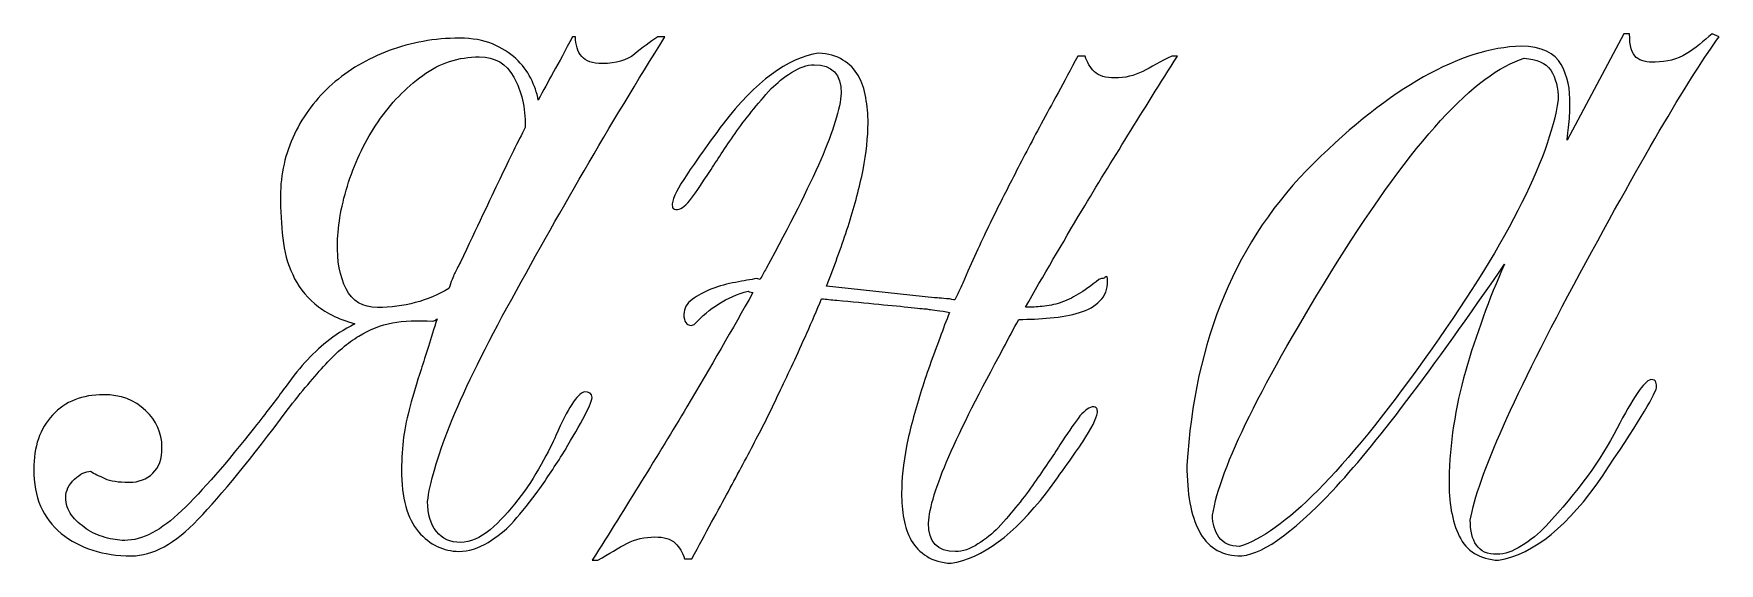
# Model space of a CAD drawing. Header units: centimetres. Extents: x -8.6 to 47.3, y -14.5 to 11.
# Drawn here: x 8.061 to 9.41, y 0.824 to 1.247 of the extents above; entities that cross this region are included whole.
import ezdxf

# ---------------------------------------------------------------- set-up
doc = ezdxf.new("R2010")
doc.units = ezdxf.units.CM
doc.header["$MEASUREMENT"] = 0
doc.layers.add('layer 1', color=7, linetype='Continuous')

msp = doc.modelspace()

# ---------------------------------------------------------------- linework, layer by layer
at = {"layer": 'layer 1', "color": 6, "lineweight": 9}
for points, knots in [([(8.26358, 0.94614), (8.23474, 0.90735), (8.21106, 0.8783), (8.19237, 0.85881), (8.19237, 0.85881), (8.17387, 0.83931), (8.15596, 0.82957), (8.13885, 0.82957), (8.13885, 0.82957), (8.11618, 0.82957), (8.09768, 0.83553), (8.08276, 0.84747), (8.08276, 0.84747), (8.06804, 0.8596), (8.06068, 0.87651), (8.06068, 0.89859), (8.06068, 0.89859), (8.06068, 0.9169), (8.06565, 0.93142), (8.07579, 0.94216), (8.07579, 0.94216), (8.08594, 0.9531), (8.09947, 0.95847), (8.11657, 0.95847), (8.11657, 0.95847), (8.1303, 0.95847), (8.14144, 0.95429), (8.15019, 0.94594), (8.15019, 0.94594), (8.15895, 0.93758), (8.16332, 0.92784), (8.16332, 0.9165), (8.16332, 0.9165), (8.16332, 0.90715), (8.16093, 0.90019), (8.15596, 0.89561), (8.15596, 0.89561), (8.15119, 0.89084), (8.14482, 0.88845), (8.13706, 0.88845), (8.13706, 0.88845), (8.12851, 0.88845), (8.12195, 0.88944), (8.11757, 0.89143), (8.11757, 0.89143), (8.11299, 0.89342), (8.10921, 0.89541), (8.10623, 0.8972), (8.10623, 0.8972), (8.10225, 0.8972), (8.09807, 0.89521), (8.0933, 0.89084), (8.0933, 0.89084), (8.08872, 0.88666), (8.08634, 0.88169), (8.08634, 0.87631), (8.08634, 0.87631), (8.08634, 0.87094), (8.08793, 0.86617), (8.09091, 0.86199), (8.09091, 0.86199), (8.0941, 0.85801), (8.09807, 0.85443), (8.10265, 0.85125), (8.10265, 0.85125), (8.10722, 0.84807), (8.1124, 0.84588), (8.11777, 0.84429), (8.11777, 0.84429), (8.12334, 0.8427), (8.12851, 0.8419), (8.13348, 0.8419), (8.13348, 0.8419), (8.14761, 0.8419), (8.16273, 0.84986), (8.17924, 0.86577), (8.17924, 0.86577), (8.19575, 0.88169), (8.21524, 0.90397), (8.23732, 0.93221), (8.23732, 0.93221), (8.24667, 0.94395), (8.25423, 0.9539), (8.2604, 0.96225), (8.2604, 0.96225), (8.26637, 0.97061), (8.27213, 0.97797), (8.2777, 0.98413), (8.2777, 0.98413), (8.28347, 0.9905), (8.28924, 0.99607), (8.29521, 1.00084), (8.29521, 1.00084), (8.30138, 1.00582), (8.30874, 1.01059), (8.31769, 1.01517), (8.31769, 1.01517), (8.30416, 1.01914), (8.29342, 1.02451), (8.28566, 1.03128), (8.28566, 1.03128), (8.2779, 1.03804), (8.27194, 1.0458), (8.26796, 1.05455), (8.26796, 1.05455), (8.26378, 1.06331), (8.26119, 1.07305), (8.26, 1.08379), (8.26, 1.08379), (8.25881, 1.09454), (8.25821, 1.10588), (8.25821, 1.11741), (8.25821, 1.11741), (8.25821, 1.13492), (8.26199, 1.15143), (8.26935, 1.16695), (8.26935, 1.16695), (8.27671, 1.18226), (8.28686, 1.19559), (8.29959, 1.20693), (8.29959, 1.20693), (8.31252, 1.21827), (8.32764, 1.22722), (8.34514, 1.23379), (8.34514, 1.23379), (8.36265, 1.24035), (8.38135, 1.24373), (8.40164, 1.24373), (8.40164, 1.24373), (8.41178, 1.24373), (8.42053, 1.24214), (8.42789, 1.23916), (8.42789, 1.23916), (8.43525, 1.23597), (8.44142, 1.232), (8.44659, 1.22742), (8.44659, 1.22742), (8.45157, 1.22284), (8.45555, 1.21747), (8.45853, 1.2117), (8.45853, 1.2117), (8.46131, 1.20594), (8.4635, 1.19997), (8.4645, 1.1942), (8.4645, 1.1942), (8.46848, 1.20156), (8.47245, 1.20912), (8.47683, 1.21688), (8.47683, 1.21688), (8.48101, 1.22463), (8.48618, 1.23398), (8.49195, 1.24493), (8.49195, 1.24493), (8.49195, 1.24493), (8.49434, 1.24493), (8.49434, 1.24493), (8.49434, 1.24493), (8.49434, 1.23836), (8.49593, 1.23299), (8.49931, 1.22921), (8.49931, 1.22921), (8.50249, 1.22523), (8.50806, 1.22344), (8.51582, 1.22344), (8.51582, 1.22344), (8.52676, 1.22344), (8.53531, 1.22583), (8.54148, 1.231), (8.54148, 1.231), (8.54765, 1.23597), (8.55401, 1.24075), (8.56018, 1.24493), (8.56018, 1.24493), (8.56018, 1.24493), (8.56595, 1.24493), (8.56595, 1.24493), (8.56595, 1.24493), (8.54387, 1.20952), (8.52219, 1.17371), (8.5013, 1.1377), (8.5013, 1.1377), (8.48041, 1.1017), (8.45972, 1.0651), (8.43943, 1.0281), (8.43943, 1.0281), (8.41934, 0.99109), (8.40402, 0.95966), (8.39368, 0.9338), (8.39368, 0.9338), (8.38353, 0.90794), (8.37757, 0.88765), (8.37597, 0.87293), (8.37597, 0.87293), (8.37597, 0.86279), (8.37836, 0.85483), (8.38294, 0.84906), (8.38294, 0.84906), (8.38771, 0.84309), (8.39408, 0.84031), (8.40223, 0.84031), (8.40223, 0.84031), (8.40999, 0.84031), (8.41795, 0.84369), (8.42591, 0.85045), (8.42591, 0.85045), (8.43386, 0.85722), (8.44122, 0.86517), (8.44819, 0.87432), (8.44819, 0.87432), (8.45535, 0.88348), (8.46151, 0.89283), (8.46688, 0.90257), (8.46688, 0.90257), (8.47226, 0.91232), (8.47623, 0.92008), (8.47862, 0.92585), (8.47862, 0.92585), (8.48797, 0.94733), (8.49553, 0.95887), (8.5013, 0.96086), (8.5013, 0.96086), (8.50548, 0.96086), (8.50766, 0.95927), (8.50766, 0.95628), (8.50766, 0.95628), (8.50727, 0.9531), (8.50488, 0.94733), (8.5001, 0.93878), (8.5001, 0.93878), (8.49553, 0.93022), (8.48996, 0.92087), (8.48359, 0.91033), (8.48359, 0.91033), (8.47703, 0.89999), (8.47027, 0.88964), (8.46291, 0.8795), (8.46291, 0.8795), (8.45535, 0.86955), (8.44878, 0.86139), (8.44301, 0.85523), (8.44301, 0.85523), (8.43844, 0.85025), (8.43207, 0.84528), (8.42431, 0.84031), (8.42431, 0.84031), (8.41656, 0.83553), (8.4088, 0.83315), (8.40104, 0.83315), (8.40104, 0.83315), (8.38871, 0.83315), (8.37777, 0.83832), (8.36861, 0.84886), (8.36861, 0.84886), (8.35966, 0.85941), (8.35509, 0.87592), (8.35509, 0.8984), (8.35509, 0.8984), (8.35509, 0.90774), (8.35568, 0.9163), (8.35668, 0.92445), (8.35668, 0.92445), (8.35787, 0.93241), (8.35966, 0.94077), (8.36205, 0.94952), (8.36205, 0.94952), (8.36424, 0.95807), (8.36722, 0.96802), (8.3708, 0.97876), (8.3708, 0.97876), (8.37418, 0.9897), (8.37856, 1.00323), (8.38353, 1.01914), (8.38353, 1.01914), (8.38234, 1.01795), (8.38115, 1.01735), (8.38015, 1.01735), (8.38015, 1.01735), (8.36762, 1.01815), (8.35688, 1.01755), (8.34773, 1.01596), (8.34773, 1.01596), (8.33858, 1.01417), (8.32962, 1.01059), (8.32087, 1.00542), (8.32087, 1.00542), (8.31212, 1.00005), (8.30337, 0.99269), (8.29441, 0.98294), (8.29441, 0.98294), (8.28546, 0.97319), (8.27512, 0.96106), (8.26358, 0.94614)], [0, 0, 0, 0, 0.0135135, 0.0135135, 0.0135135, 0.0135135, 0.027027, 0.027027, 0.027027, 0.027027, 0.0405405, 0.0405405, 0.0405405, 0.0405405, 0.0540541, 0.0540541, 0.0540541, 0.0540541, 0.0675676, 0.0675676, 0.0675676, 0.0675676, 0.0810811, 0.0810811, 0.0810811, 0.0810811, 0.0945946, 0.0945946, 0.0945946, 0.0945946, 0.1081081, 0.1081081, 0.1081081, 0.1081081, 0.1216216, 0.1216216, 0.1216216, 0.1216216, 0.1351351, 0.1351351, 0.1351351, 0.1351351, 0.1486486, 0.1486486, 0.1486486, 0.1486486, 0.1621622, 0.1621622, 0.1621622, 0.1621622, 0.1756757, 0.1756757, 0.1756757, 0.1756757, 0.1891892, 0.1891892, 0.1891892, 0.1891892, 0.2027027, 0.2027027, 0.2027027, 0.2027027, 0.2162162, 0.2162162, 0.2162162, 0.2162162, 0.2297297, 0.2297297, 0.2297297, 0.2297297, 0.2432432, 0.2432432, 0.2432432, 0.2432432, 0.2567568, 0.2567568, 0.2567568, 0.2567568, 0.2702703, 0.2702703, 0.2702703, 0.2702703, 0.2837838, 0.2837838, 0.2837838, 0.2837838, 0.2972973, 0.2972973, 0.2972973, 0.2972973, 0.3108108, 0.3108108, 0.3108108, 0.3108108, 0.3243243, 0.3243243, 0.3243243, 0.3243243, 0.3378378, 0.3378378, 0.3378378, 0.3378378, 0.3513514, 0.3513514, 0.3513514, 0.3513514, 0.3648649, 0.3648649, 0.3648649, 0.3648649, 0.3783784, 0.3783784, 0.3783784, 0.3783784, 0.3918919, 0.3918919, 0.3918919, 0.3918919, 0.4054054, 0.4054054, 0.4054054, 0.4054054, 0.4189189, 0.4189189, 0.4189189, 0.4189189, 0.4324324, 0.4324324, 0.4324324, 0.4324324, 0.4459459, 0.4459459, 0.4459459, 0.4459459, 0.4594595, 0.4594595, 0.4594595, 0.4594595, 0.472973, 0.472973, 0.472973, 0.472973, 0.4864865, 0.4864865, 0.4864865, 0.4864865, 0.5, 0.5, 0.5, 0.5, 0.5135135, 0.5135135, 0.5135135, 0.5135135, 0.527027, 0.527027, 0.527027, 0.527027, 0.5405405, 0.5405405, 0.5405405, 0.5405405, 0.5540541, 0.5540541, 0.5540541, 0.5540541, 0.5675676, 0.5675676, 0.5675676, 0.5675676, 0.5810811, 0.5810811, 0.5810811, 0.5810811, 0.5945946, 0.5945946, 0.5945946, 0.5945946, 0.6081081, 0.6081081, 0.6081081, 0.6081081, 0.6216216, 0.6216216, 0.6216216, 0.6216216, 0.6351351, 0.6351351, 0.6351351, 0.6351351, 0.6486486, 0.6486486, 0.6486486, 0.6486486, 0.6621622, 0.6621622, 0.6621622, 0.6621622, 0.6756757, 0.6756757, 0.6756757, 0.6756757, 0.6891892, 0.6891892, 0.6891892, 0.6891892, 0.7027027, 0.7027027, 0.7027027, 0.7027027, 0.7162162, 0.7162162, 0.7162162, 0.7162162, 0.7297297, 0.7297297, 0.7297297, 0.7297297, 0.7432432, 0.7432432, 0.7432432, 0.7432432, 0.7567568, 0.7567568, 0.7567568, 0.7567568, 0.7702703, 0.7702703, 0.7702703, 0.7702703, 0.7837838, 0.7837838, 0.7837838, 0.7837838, 0.7972973, 0.7972973, 0.7972973, 0.7972973, 0.8108108, 0.8108108, 0.8108108, 0.8108108, 0.8243243, 0.8243243, 0.8243243, 0.8243243, 0.8378378, 0.8378378, 0.8378378, 0.8378378, 0.8513514, 0.8513514, 0.8513514, 0.8513514, 0.8648649, 0.8648649, 0.8648649, 0.8648649, 0.8783784, 0.8783784, 0.8783784, 0.8783784, 0.8918919, 0.8918919, 0.8918919, 0.8918919, 0.9054054, 0.9054054, 0.9054054, 0.9054054, 0.9189189, 0.9189189, 0.9189189, 0.9189189, 0.9324324, 0.9324324, 0.9324324, 0.9324324, 0.9459459, 0.9459459, 0.9459459, 0.9459459, 0.9594595, 0.9594595, 0.9594595, 0.9594595, 0.972973, 0.972973, 0.972973, 0.972973, 1, 1, 1, 1]), ([(8.9837, 0.90198), (8.98966, 1.00223), (9.02328, 1.0828), (9.08515, 1.14367), (9.08515, 1.14367), (9.14702, 1.20454), (9.20232, 1.23577), (9.25125, 1.23737), (9.25125, 1.23737), (9.26757, 1.23697), (9.27831, 1.232), (9.28328, 1.22265), (9.28328, 1.22265), (9.28825, 1.21349), (9.29064, 1.20275), (9.29024, 1.19062), (9.29024, 1.19062), (9.29024, 1.18485), (9.28985, 1.17868), (9.28905, 1.17232), (9.28905, 1.17232), (9.28825, 1.16595), (9.28805, 1.16257), (9.28805, 1.16217), (9.28805, 1.16217), (9.28805, 1.16217), (9.33341, 1.24731), (9.33341, 1.24731), (9.33341, 1.24731), (9.33341, 1.24731), (9.33799, 1.24731), (9.33799, 1.24731), (9.33799, 1.24731), (9.33799, 1.23757), (9.33978, 1.2312), (9.34336, 1.22841), (9.34336, 1.22841), (9.34674, 1.22543), (9.35191, 1.22424), (9.35847, 1.22463), (9.35847, 1.22463), (9.36782, 1.22463), (9.37598, 1.22682), (9.38334, 1.2312), (9.38334, 1.2312), (9.3905, 1.23577), (9.39727, 1.24115), (9.40403, 1.24731), (9.40403, 1.24731), (9.40403, 1.24731), (9.4098, 1.24493), (9.4098, 1.24493), (9.4098, 1.24493), (9.38772, 1.21529), (9.35052, 1.15223), (9.2982, 1.05535), (9.2982, 1.05535), (9.24588, 0.95867), (9.21664, 0.89283), (9.21047, 0.85821), (9.21047, 0.85821), (9.21047, 0.84966), (9.21206, 0.84289), (9.21545, 0.83812), (9.21545, 0.83812), (9.21863, 0.83315), (9.2242, 0.83076), (9.23196, 0.83076), (9.23196, 0.83076), (9.23793, 0.83076), (9.24429, 0.83295), (9.25145, 0.83752), (9.25145, 0.83752), (9.25881, 0.8419), (9.26518, 0.84727), (9.27115, 0.85344), (9.27115, 0.85344), (9.29641, 0.88069), (9.31531, 0.90655), (9.32784, 0.93122), (9.32784, 0.93122), (9.34057, 0.95588), (9.34952, 0.96901), (9.35489, 0.97061), (9.35489, 0.97061), (9.35728, 0.97061), (9.35867, 0.97001), (9.35907, 0.96862), (9.35907, 0.96862), (9.35947, 0.96722), (9.35967, 0.96583), (9.35967, 0.96424), (9.35967, 0.96424), (9.35768, 0.95688), (9.34316, 0.93321), (9.3163, 0.89342), (9.3163, 0.89342), (9.28925, 0.85364), (9.2616, 0.83116), (9.23315, 0.82599), (9.23315, 0.82599), (9.21803, 0.82678), (9.20749, 0.83315), (9.20172, 0.84528), (9.20172, 0.84528), (9.19595, 0.85722), (9.19317, 0.87253), (9.19356, 0.89084), (9.19356, 0.89084), (9.19396, 0.91908), (9.19834, 0.94793), (9.20669, 0.97717), (9.20669, 0.97717), (9.21505, 1.00621), (9.22539, 1.03486), (9.23793, 1.06291), (9.23793, 1.06291), (9.17964, 0.97777), (9.13369, 0.91729), (9.10027, 0.88169), (9.10027, 0.88169), (9.06685, 0.84628), (9.04158, 0.82877), (9.02448, 0.82957), (9.02448, 0.82957), (9.01015, 0.83036), (8.99981, 0.83693), (8.99344, 0.84946), (8.99344, 0.84946), (8.98688, 0.86179), (8.9837, 0.8793), (8.9837, 0.90198)], [0, 0, 0, 0, 0.0294118, 0.0294118, 0.0294118, 0.0294118, 0.0588235, 0.0588235, 0.0588235, 0.0588235, 0.0882353, 0.0882353, 0.0882353, 0.0882353, 0.1176471, 0.1176471, 0.1176471, 0.1176471, 0.1470588, 0.1470588, 0.1470588, 0.1470588, 0.1764706, 0.1764706, 0.1764706, 0.1764706, 0.2058824, 0.2058824, 0.2058824, 0.2058824, 0.2352941, 0.2352941, 0.2352941, 0.2352941, 0.2647059, 0.2647059, 0.2647059, 0.2647059, 0.2941176, 0.2941176, 0.2941176, 0.2941176, 0.3235294, 0.3235294, 0.3235294, 0.3235294, 0.3529412, 0.3529412, 0.3529412, 0.3529412, 0.3823529, 0.3823529, 0.3823529, 0.3823529, 0.4117647, 0.4117647, 0.4117647, 0.4117647, 0.4411765, 0.4411765, 0.4411765, 0.4411765, 0.4705882, 0.4705882, 0.4705882, 0.4705882, 0.5, 0.5, 0.5, 0.5, 0.5294118, 0.5294118, 0.5294118, 0.5294118, 0.5588235, 0.5588235, 0.5588235, 0.5588235, 0.5882353, 0.5882353, 0.5882353, 0.5882353, 0.6176471, 0.6176471, 0.6176471, 0.6176471, 0.6470588, 0.6470588, 0.6470588, 0.6470588, 0.6764706, 0.6764706, 0.6764706, 0.6764706, 0.7058824, 0.7058824, 0.7058824, 0.7058824, 0.7352941, 0.7352941, 0.7352941, 0.7352941, 0.7647059, 0.7647059, 0.7647059, 0.7647059, 0.7941176, 0.7941176, 0.7941176, 0.7941176, 0.8235294, 0.8235294, 0.8235294, 0.8235294, 0.8529412, 0.8529412, 0.8529412, 0.8529412, 0.8823529, 0.8823529, 0.8823529, 0.8823529, 0.9117647, 0.9117647, 0.9117647, 0.9117647, 0.9411765, 0.9411765, 0.9411765, 0.9411765, 1, 1, 1, 1]), ([(8.40223, 1.0645), (8.41536, 1.09235), (8.42591, 1.11463), (8.43366, 1.13094), (8.43366, 1.13094), (8.44142, 1.14725), (8.44819, 1.16098), (8.45415, 1.17232), (8.45415, 1.17232), (8.45415, 1.17232), (8.45415, 1.17291), (8.45415, 1.17291), (8.45415, 1.17291), (8.45415, 1.18843), (8.45117, 1.20156), (8.445, 1.2125), (8.445, 1.2125), (8.43903, 1.22344), (8.42988, 1.22881), (8.41735, 1.22881), (8.41735, 1.22881), (8.40064, 1.22881), (8.38552, 1.22384), (8.372, 1.21389), (8.372, 1.21389), (8.35827, 1.20395), (8.34653, 1.19161), (8.33639, 1.17689), (8.33639, 1.17689), (8.32624, 1.16217), (8.31848, 1.14606), (8.31272, 1.12855), (8.31272, 1.12855), (8.30715, 1.11105), (8.30416, 1.09493), (8.30376, 1.08021), (8.30376, 1.08021), (8.30337, 1.06549), (8.30575, 1.05316), (8.31073, 1.04321), (8.31073, 1.04321), (8.3157, 1.03327), (8.32405, 1.02829), (8.33579, 1.02829), (8.33579, 1.02829), (8.35708, 1.02829), (8.37617, 1.03347), (8.39288, 1.04341), (8.39288, 1.04341), (8.39487, 1.04898), (8.39646, 1.05296), (8.39746, 1.05535), (8.39746, 1.05535), (8.39865, 1.05793), (8.40024, 1.06092), (8.40223, 1.0645)], [0, 0, 0, 0, 0.0666667, 0.0666667, 0.0666667, 0.0666667, 0.1333333, 0.1333333, 0.1333333, 0.1333333, 0.2, 0.2, 0.2, 0.2, 0.2666667, 0.2666667, 0.2666667, 0.2666667, 0.3333333, 0.3333333, 0.3333333, 0.3333333, 0.4, 0.4, 0.4, 0.4, 0.4666667, 0.4666667, 0.4666667, 0.4666667, 0.5333333, 0.5333333, 0.5333333, 0.5333333, 0.6, 0.6, 0.6, 0.6, 0.6666667, 0.6666667, 0.6666667, 0.6666667, 0.7333333, 0.7333333, 0.7333333, 0.7333333, 0.8, 0.8, 0.8, 0.8, 0.8666667, 0.8666667, 0.8666667, 0.8666667, 1, 1, 1, 1]), ([(8.80427, 1.04779), (8.81163, 1.0649), (8.81859, 1.08021), (8.82495, 1.09314), (8.82495, 1.09314), (8.83132, 1.10627), (8.83788, 1.1194), (8.84485, 1.13273), (8.84485, 1.13273), (8.85161, 1.14606), (8.85897, 1.16018), (8.86713, 1.1753), (8.86713, 1.1753), (8.87528, 1.19022), (8.88503, 1.20832), (8.89637, 1.22941), (8.89637, 1.22941), (8.89637, 1.22941), (8.90214, 1.22941), (8.90214, 1.22941), (8.90214, 1.22941), (8.90373, 1.22444), (8.90631, 1.22026), (8.9097, 1.21688), (8.9097, 1.21688), (8.91328, 1.21349), (8.91865, 1.2119), (8.92601, 1.2119), (8.92601, 1.2119), (8.93416, 1.2119), (8.94152, 1.21369), (8.94829, 1.21708), (8.94829, 1.21708), (8.95485, 1.22066), (8.96261, 1.22483), (8.97156, 1.22941), (8.97156, 1.22941), (8.97156, 1.22941), (8.97614, 1.22941), (8.97614, 1.22941), (8.97614, 1.22941), (8.94869, 1.18604), (8.92322, 1.14487), (8.89975, 1.10607), (8.89975, 1.10607), (8.88384, 1.07922), (8.86872, 1.05336), (8.8544, 1.02849), (8.8544, 1.02849), (8.85937, 1.02849), (8.86394, 1.02869), (8.86772, 1.02909), (8.86772, 1.02909), (8.8729, 1.02949), (8.87767, 1.03048), (8.88224, 1.03207), (8.88224, 1.03207), (8.88702, 1.03367), (8.89179, 1.03585), (8.89657, 1.03884), (8.89657, 1.03884), (8.90154, 1.04162), (8.90691, 1.0456), (8.91328, 1.05077), (8.91328, 1.05077), (8.91407, 1.05117), (8.91507, 1.05137), (8.91606, 1.05137), (8.91606, 1.05137), (8.91686, 1.05137), (8.91785, 1.05177), (8.91885, 1.05276), (8.91885, 1.05276), (8.91964, 1.05376), (8.92024, 1.05276), (8.92024, 1.04958), (8.92024, 1.04958), (8.92024, 1.04301), (8.91825, 1.03764), (8.91407, 1.03347), (8.91407, 1.03347), (8.91009, 1.02949), (8.90452, 1.0263), (8.89776, 1.02412), (8.89776, 1.02412), (8.891, 1.02213), (8.88304, 1.02054), (8.87429, 1.01994), (8.87429, 1.01994), (8.86593, 1.01914), (8.85758, 1.01875), (8.84922, 1.01875), (8.84922, 1.01875), (8.84485, 1.01099), (8.84087, 1.00343), (8.83689, 0.99587), (8.83689, 0.99587), (8.81779, 0.96106), (8.80327, 0.93201), (8.79313, 0.90894), (8.79313, 0.90894), (8.78298, 0.88586), (8.77761, 0.86796), (8.77681, 0.85563), (8.77681, 0.85563), (8.77681, 0.84051), (8.78398, 0.83295), (8.7985, 0.83295), (8.7985, 0.83295), (8.80427, 0.83295), (8.81023, 0.83494), (8.8164, 0.83911), (8.8164, 0.83911), (8.82277, 0.84309), (8.82814, 0.84747), (8.83271, 0.85205), (8.83271, 0.85205), (8.84405, 0.86458), (8.8536, 0.87651), (8.86156, 0.88785), (8.86156, 0.88785), (8.86951, 0.89939), (8.87648, 0.90953), (8.88205, 0.91829), (8.88205, 0.91829), (8.88762, 0.92704), (8.89259, 0.934), (8.89657, 0.93957), (8.89657, 0.93957), (8.90074, 0.94494), (8.90452, 0.94793), (8.90791, 0.94872), (8.90791, 0.94872), (8.9099, 0.94872), (8.91109, 0.94833), (8.91149, 0.94753), (8.91149, 0.94753), (8.91188, 0.94693), (8.91208, 0.94574), (8.91208, 0.94415), (8.91208, 0.94415), (8.91129, 0.93918), (8.90731, 0.93142), (8.90035, 0.92087), (8.90035, 0.92087), (8.89338, 0.91033), (8.88364, 0.8968), (8.8713, 0.88009), (8.8713, 0.88009), (8.84524, 0.84628), (8.81978, 0.82758), (8.79492, 0.8236), (8.79492, 0.8236), (8.78716, 0.824), (8.78059, 0.82579), (8.77542, 0.82917), (8.77542, 0.82917), (8.77025, 0.83255), (8.76607, 0.83673), (8.76309, 0.8417), (8.76309, 0.8417), (8.7603, 0.84687), (8.75811, 0.85264), (8.75712, 0.85921), (8.75712, 0.85921), (8.75593, 0.86577), (8.75533, 0.87273), (8.75533, 0.8797), (8.75533, 0.8797), (8.75533, 0.89084), (8.75672, 0.90337), (8.75931, 0.91729), (8.75931, 0.91729), (8.76209, 0.93102), (8.76587, 0.94514), (8.77045, 0.95966), (8.77045, 0.95966), (8.77502, 0.97439), (8.78039, 0.98911), (8.78616, 1.00442), (8.78616, 1.00442), (8.78855, 1.01099), (8.79094, 1.01755), (8.79372, 1.02412), (8.79372, 1.02412), (8.79213, 1.02451), (8.79054, 1.02491), (8.78855, 1.02531), (8.78855, 1.02531), (8.78159, 1.02611), (8.77721, 1.0267), (8.77562, 1.0271), (8.77562, 1.0271), (8.77463, 1.0271), (8.77045, 1.0275), (8.76309, 1.02829), (8.76309, 1.02829), (8.75593, 1.02909), (8.74717, 1.02989), (8.73703, 1.03088), (8.73703, 1.03088), (8.72668, 1.03187), (8.71554, 1.03287), (8.70341, 1.03406), (8.70341, 1.03406), (8.69923, 1.03446), (8.69505, 1.03486), (8.69128, 1.03526), (8.69128, 1.03526), (8.6873, 1.02591), (8.68352, 1.01676), (8.67954, 1.0078), (8.67954, 1.0078), (8.67178, 0.9907), (8.66482, 0.97558), (8.65845, 0.96245), (8.65845, 0.96245), (8.65229, 0.94912), (8.64592, 0.93599), (8.63896, 0.92306), (8.63896, 0.92306), (8.63219, 0.90993), (8.62483, 0.89601), (8.61668, 0.88109), (8.61668, 0.88109), (8.60852, 0.86617), (8.59877, 0.84807), (8.58744, 0.82718), (8.58744, 0.82718), (8.58744, 0.82718), (8.58167, 0.82718), (8.58167, 0.82718), (8.58167, 0.82718), (8.58008, 0.83215), (8.57749, 0.83633), (8.57411, 0.83971), (8.57411, 0.83971), (8.57053, 0.84309), (8.56516, 0.84468), (8.5578, 0.84468), (8.5578, 0.84468), (8.54964, 0.84468), (8.54228, 0.84289), (8.53552, 0.83951), (8.53552, 0.83951), (8.52895, 0.83593), (8.52119, 0.83136), (8.51224, 0.82599), (8.51224, 0.82599), (8.51224, 0.82599), (8.50767, 0.82599), (8.50767, 0.82599), (8.50767, 0.82599), (8.53512, 0.86935), (8.56038, 0.91033), (8.58346, 0.94872), (8.58346, 0.94872), (8.60235, 0.98055), (8.62006, 1.01119), (8.63637, 1.04023), (8.63637, 1.04023), (8.63398, 1.04063), (8.63279, 1.04103), (8.63239, 1.04142), (8.63239, 1.04142), (8.62384, 1.03904), (8.61608, 1.03565), (8.60892, 1.03108), (8.60892, 1.03108), (8.60196, 1.0267), (8.59559, 1.02133), (8.58982, 1.01517), (8.58982, 1.01517), (8.58903, 1.01437), (8.58803, 1.01397), (8.58684, 1.01397), (8.58684, 1.01397), (8.58306, 1.01397), (8.58107, 1.01696), (8.58107, 1.02272), (8.58107, 1.02272), (8.58107, 1.0275), (8.58326, 1.03148), (8.58783, 1.03466), (8.58783, 1.03466), (8.59221, 1.03804), (8.59738, 1.04083), (8.60355, 1.04321), (8.60355, 1.04321), (8.60952, 1.0454), (8.61588, 1.04719), (8.62245, 1.04839), (8.62245, 1.04839), (8.62901, 1.04958), (8.63458, 1.05057), (8.63936, 1.05137), (8.63936, 1.05137), (8.63936, 1.05137), (8.64214, 1.05077), (8.64214, 1.05077), (8.64214, 1.05077), (8.64373, 1.05376), (8.64532, 1.05674), (8.64691, 1.05933), (8.64691, 1.05933), (8.66601, 1.09434), (8.68053, 1.12338), (8.69068, 1.14646), (8.69068, 1.14646), (8.70062, 1.16953), (8.70619, 1.18744), (8.70699, 1.19977), (8.70699, 1.19977), (8.70699, 1.21489), (8.69983, 1.22245), (8.68531, 1.22245), (8.68531, 1.22245), (8.67954, 1.22245), (8.67357, 1.22046), (8.66721, 1.21628), (8.66721, 1.21628), (8.66104, 1.2123), (8.65567, 1.20792), (8.65089, 1.20335), (8.65089, 1.20335), (8.63975, 1.19082), (8.63001, 1.17888), (8.62205, 1.16754), (8.62205, 1.16754), (8.61409, 1.15601), (8.60733, 1.14586), (8.60176, 1.13711), (8.60176, 1.13711), (8.59619, 1.12835), (8.59122, 1.12119), (8.58724, 1.11562), (8.58724, 1.11562), (8.58306, 1.11005), (8.57928, 1.10707), (8.5759, 1.10667), (8.5759, 1.10667), (8.57391, 1.10667), (8.57271, 1.10707), (8.57232, 1.10786), (8.57232, 1.10786), (8.57192, 1.10846), (8.57172, 1.10966), (8.57172, 1.11125), (8.57172, 1.11125), (8.57252, 1.11622), (8.5763, 1.12398), (8.58346, 1.13452), (8.58346, 1.13452), (8.59042, 1.14506), (8.60017, 1.15859), (8.6125, 1.1753), (8.6125, 1.1753), (8.63856, 1.20912), (8.66402, 1.22802), (8.68889, 1.2318), (8.68889, 1.2318), (8.69665, 1.2314), (8.70321, 1.22961), (8.70838, 1.22623), (8.70838, 1.22623), (8.71355, 1.22304), (8.71773, 1.21887), (8.72072, 1.21369), (8.72072, 1.21369), (8.7235, 1.20872), (8.72549, 1.20295), (8.72668, 1.19619), (8.72668, 1.19619), (8.72788, 1.18962), (8.72847, 1.18286), (8.72847, 1.1759), (8.72847, 1.1759), (8.72847, 1.16456), (8.72708, 1.15203), (8.7245, 1.1383), (8.7245, 1.1383), (8.72171, 1.12457), (8.71793, 1.11045), (8.71336, 1.09573), (8.71336, 1.09573), (8.70858, 1.08121), (8.70341, 1.06649), (8.69764, 1.05137), (8.69764, 1.05137), (8.69764, 1.05137), (8.69525, 1.0454), (8.69525, 1.0454), (8.69525, 1.0454), (8.69525, 1.0454), (8.78159, 1.03605), (8.78159, 1.03605), (8.78159, 1.03605), (8.78278, 1.03605), (8.78676, 1.03565), (8.79372, 1.03506), (8.79372, 1.03506), (8.79492, 1.03466), (8.79631, 1.03446), (8.7979, 1.03446), (8.7979, 1.03446), (8.80009, 1.03864), (8.80228, 1.04321), (8.80427, 1.04779)], [0, 0, 0, 0, 0.0097087, 0.0097087, 0.0097087, 0.0097087, 0.0194175, 0.0194175, 0.0194175, 0.0194175, 0.0291262, 0.0291262, 0.0291262, 0.0291262, 0.038835, 0.038835, 0.038835, 0.038835, 0.0485437, 0.0485437, 0.0485437, 0.0485437, 0.0582524, 0.0582524, 0.0582524, 0.0582524, 0.0679612, 0.0679612, 0.0679612, 0.0679612, 0.0776699, 0.0776699, 0.0776699, 0.0776699, 0.0873786, 0.0873786, 0.0873786, 0.0873786, 0.0970874, 0.0970874, 0.0970874, 0.0970874, 0.1067961, 0.1067961, 0.1067961, 0.1067961, 0.1165049, 0.1165049, 0.1165049, 0.1165049, 0.1262136, 0.1262136, 0.1262136, 0.1262136, 0.1359223, 0.1359223, 0.1359223, 0.1359223, 0.1456311, 0.1456311, 0.1456311, 0.1456311, 0.1553398, 0.1553398, 0.1553398, 0.1553398, 0.1650485, 0.1650485, 0.1650485, 0.1650485, 0.1747573, 0.1747573, 0.1747573, 0.1747573, 0.184466, 0.184466, 0.184466, 0.184466, 0.1941748, 0.1941748, 0.1941748, 0.1941748, 0.2038835, 0.2038835, 0.2038835, 0.2038835, 0.2135922, 0.2135922, 0.2135922, 0.2135922, 0.223301, 0.223301, 0.223301, 0.223301, 0.2330097, 0.2330097, 0.2330097, 0.2330097, 0.2427184, 0.2427184, 0.2427184, 0.2427184, 0.2524272, 0.2524272, 0.2524272, 0.2524272, 0.2621359, 0.2621359, 0.2621359, 0.2621359, 0.2718447, 0.2718447, 0.2718447, 0.2718447, 0.2815534, 0.2815534, 0.2815534, 0.2815534, 0.2912621, 0.2912621, 0.2912621, 0.2912621, 0.3009709, 0.3009709, 0.3009709, 0.3009709, 0.3106796, 0.3106796, 0.3106796, 0.3106796, 0.3203883, 0.3203883, 0.3203883, 0.3203883, 0.3300971, 0.3300971, 0.3300971, 0.3300971, 0.3398058, 0.3398058, 0.3398058, 0.3398058, 0.3495146, 0.3495146, 0.3495146, 0.3495146, 0.3592233, 0.3592233, 0.3592233, 0.3592233, 0.368932, 0.368932, 0.368932, 0.368932, 0.3786408, 0.3786408, 0.3786408, 0.3786408, 0.3883495, 0.3883495, 0.3883495, 0.3883495, 0.3980583, 0.3980583, 0.3980583, 0.3980583, 0.407767, 0.407767, 0.407767, 0.407767, 0.4174757, 0.4174757, 0.4174757, 0.4174757, 0.4271845, 0.4271845, 0.4271845, 0.4271845, 0.4368932, 0.4368932, 0.4368932, 0.4368932, 0.4466019, 0.4466019, 0.4466019, 0.4466019, 0.4563107, 0.4563107, 0.4563107, 0.4563107, 0.4660194, 0.4660194, 0.4660194, 0.4660194, 0.4757282, 0.4757282, 0.4757282, 0.4757282, 0.4854369, 0.4854369, 0.4854369, 0.4854369, 0.4951456, 0.4951456, 0.4951456, 0.4951456, 0.5048544, 0.5048544, 0.5048544, 0.5048544, 0.5145631, 0.5145631, 0.5145631, 0.5145631, 0.5242718, 0.5242718, 0.5242718, 0.5242718, 0.5339806, 0.5339806, 0.5339806, 0.5339806, 0.5436893, 0.5436893, 0.5436893, 0.5436893, 0.5533981, 0.5533981, 0.5533981, 0.5533981, 0.5631068, 0.5631068, 0.5631068, 0.5631068, 0.5728155, 0.5728155, 0.5728155, 0.5728155, 0.5825243, 0.5825243, 0.5825243, 0.5825243, 0.592233, 0.592233, 0.592233, 0.592233, 0.6019417, 0.6019417, 0.6019417, 0.6019417, 0.6116505, 0.6116505, 0.6116505, 0.6116505, 0.6213592, 0.6213592, 0.6213592, 0.6213592, 0.631068, 0.631068, 0.631068, 0.631068, 0.6407767, 0.6407767, 0.6407767, 0.6407767, 0.6504854, 0.6504854, 0.6504854, 0.6504854, 0.6601942, 0.6601942, 0.6601942, 0.6601942, 0.6699029, 0.6699029, 0.6699029, 0.6699029, 0.6796117, 0.6796117, 0.6796117, 0.6796117, 0.6893204, 0.6893204, 0.6893204, 0.6893204, 0.6990291, 0.6990291, 0.6990291, 0.6990291, 0.7087379, 0.7087379, 0.7087379, 0.7087379, 0.7184466, 0.7184466, 0.7184466, 0.7184466, 0.7281553, 0.7281553, 0.7281553, 0.7281553, 0.7378641, 0.7378641, 0.7378641, 0.7378641, 0.7475728, 0.7475728, 0.7475728, 0.7475728, 0.7572816, 0.7572816, 0.7572816, 0.7572816, 0.7669903, 0.7669903, 0.7669903, 0.7669903, 0.776699, 0.776699, 0.776699, 0.776699, 0.7864078, 0.7864078, 0.7864078, 0.7864078, 0.7961165, 0.7961165, 0.7961165, 0.7961165, 0.8058252, 0.8058252, 0.8058252, 0.8058252, 0.815534, 0.815534, 0.815534, 0.815534, 0.8252427, 0.8252427, 0.8252427, 0.8252427, 0.8349515, 0.8349515, 0.8349515, 0.8349515, 0.8446602, 0.8446602, 0.8446602, 0.8446602, 0.8543689, 0.8543689, 0.8543689, 0.8543689, 0.8640777, 0.8640777, 0.8640777, 0.8640777, 0.8737864, 0.8737864, 0.8737864, 0.8737864, 0.8834951, 0.8834951, 0.8834951, 0.8834951, 0.8932039, 0.8932039, 0.8932039, 0.8932039, 0.9029126, 0.9029126, 0.9029126, 0.9029126, 0.9126214, 0.9126214, 0.9126214, 0.9126214, 0.9223301, 0.9223301, 0.9223301, 0.9223301, 0.9320388, 0.9320388, 0.9320388, 0.9320388, 0.9417476, 0.9417476, 0.9417476, 0.9417476, 0.9514563, 0.9514563, 0.9514563, 0.9514563, 0.961165, 0.961165, 0.961165, 0.961165, 0.9708738, 0.9708738, 0.9708738, 0.9708738, 0.9805825, 0.9805825, 0.9805825, 0.9805825, 1, 1, 1, 1]), ([(9.02567, 0.83713), (9.06028, 0.84727), (9.10962, 0.897), (9.17367, 0.98672), (9.17367, 0.98672), (9.23793, 1.07624), (9.27353, 1.14546), (9.28089, 1.1944), (9.28089, 1.1944), (9.28089, 1.20415), (9.2789, 1.2119), (9.27493, 1.21807), (9.27493, 1.21807), (9.27075, 1.22404), (9.26359, 1.22722), (9.25364, 1.22762), (9.25364, 1.22762), (9.21425, 1.21568), (9.16452, 1.16118), (9.10405, 1.0645), (9.10405, 1.0645), (9.04357, 0.96762), (9.01035, 0.90038), (9.00419, 0.86219), (9.00419, 0.86219), (9.00419, 0.85523), (9.00598, 0.84926), (9.00936, 0.84449), (9.00936, 0.84449), (9.01294, 0.83951), (9.01831, 0.83713), (9.02567, 0.83713)], [0, 0, 0, 0, 0.1111111, 0.1111111, 0.1111111, 0.1111111, 0.2222222, 0.2222222, 0.2222222, 0.2222222, 0.3333333, 0.3333333, 0.3333333, 0.3333333, 0.4444444, 0.4444444, 0.4444444, 0.4444444, 0.5555556, 0.5555556, 0.5555556, 0.5555556, 0.6666667, 0.6666667, 0.6666667, 0.6666667, 0.7777778, 0.7777778, 0.7777778, 0.7777778, 1, 1, 1, 1])]:
    msp.add_open_spline(points, degree=3, knots=knots, dxfattribs=at)

doc.saveas('drawing.dxf')
